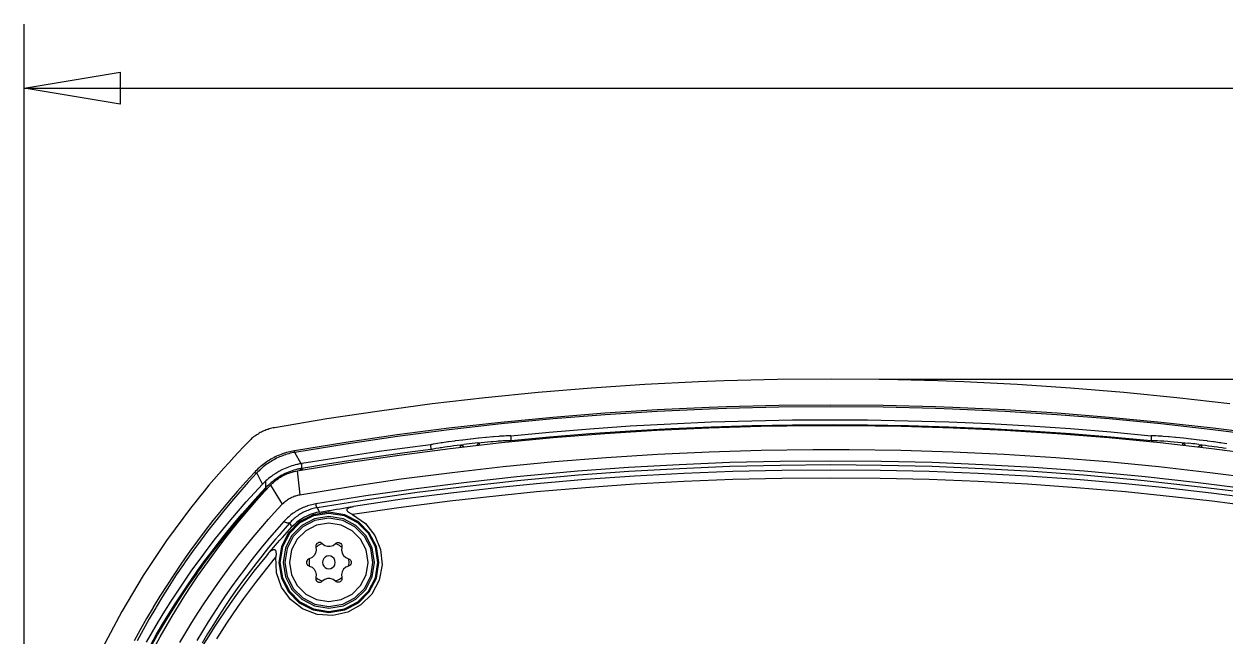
# Model space of a CAD drawing. Header units: millimetres. Extents: x -495897 to 1376592, y -28539 to 470976.
# Drawn here: x 212734 to 217608, y 212071 to 214557 of the extents above; entities that cross this region are included whole.
import ezdxf

# ---------------------------------------------------------------- set-up
doc = ezdxf.new("R2010")
doc.units = ezdxf.units.MM

msp = doc.modelspace()

# ---------------------------------------------------------------- linework, layer by layer
at = {"color": 0}
for p, q in [((212733.708, 210941.253), (212733.708, 214556.683)), ((212733.708, 214296.553), (213123.708, 214361.553)), ((212733.708, 214296.553), (213123.708, 214361.553)), ((213123.708, 214361.553), (213123.708, 214231.683)), ((213123.708, 214361.553), (213123.708, 214231.683)), ((213123.708, 214231.683), (212733.708, 214296.553)), ((212733.708, 214296.553), (219278.688, 214296.553)), ((215251.678, 213094.963), (215035.228, 213080.663)), ((215468.258, 213105.753), (215251.678, 213094.963)), ((215572.518, 213109.653), (215468.258, 213105.753)), ((215789.228, 213114.983), (215572.518, 213109.653)), ((216006.198, 213116.803), (215789.228, 213114.983)), ((216222.908, 213114.983), (216006.198, 213116.803)), ((216201.198, 213116.803), (220929.688, 213116.803)), ((216439.878, 213109.653), (216222.908, 213114.983)), ((216544.138, 213105.753), (216439.878, 213109.653)), ((216760.718, 213094.963), (216544.138, 213105.753)), ((216977.168, 213080.663), (216760.718, 213094.963)), ((214603.888, 213041.273), (214388.998, 213015.923)), ((214819.168, 213062.723), (214603.888, 213041.273)), ((215035.228, 213080.663), (214819.168, 213062.723)), ((217192.968, 213062.723), (216977.168, 213080.663)), ((217408.508, 213041.273), (217192.968, 213062.723)), ((217623.268, 213015.923), (217408.508, 213041.273)), ((214388.998, 213015.923), (214174.758, 212987.323)), ((215300.688, 212991.743), (215088.918, 212978.353)), ((215512.588, 213001.493), (215300.688, 212991.743)), ((215513.108, 212994.863), (215301.468, 212984.983)), ((215581.748, 213003.963), (215512.588, 213001.493)), ((215582.138, 212997.333), (215513.108, 212994.863)), ((215793.908, 213009.163), (215581.748, 213003.963)), ((215794.038, 213002.533), (215582.138, 212997.333)), ((216005.938, 213010.983), (215793.908, 213009.163)), ((216005.938, 213004.353), (215794.038, 213002.533)), ((216218.098, 213009.163), (216005.938, 213010.983)), ((216217.968, 213002.533), (216005.938, 213004.353)), ((216429.868, 212997.333), (216217.968, 213002.533)), ((216430.388, 213003.963), (216218.098, 213009.163)), ((216499.158, 212994.863), (216429.868, 212997.333)), ((216499.548, 213001.493), (216430.388, 213003.963)), ((216710.928, 212984.983), (216499.158, 212994.863)), ((216711.708, 212991.743), (216499.548, 213001.493)), ((216923.218, 212978.353), (216711.708, 212991.743)), ((213961.558, 212955.213), (213749.138, 212919.463)), ((214174.758, 212987.323), (213961.558, 212955.213)), ((214666.938, 212941.303), (214456.598, 212917.643)), ((214877.798, 212961.583), (214666.938, 212941.303)), ((214878.838, 212954.953), (214668.108, 212934.673)), ((215088.918, 212978.353), (214877.798, 212961.583)), ((215089.828, 212971.723), (214878.838, 212954.953)), ((215301.468, 212984.983), (215089.828, 212971.723)), ((215356.198, 212935.713), (215520.648, 212942.863)), ((215520.648, 212942.863), (215685.488, 212947.933)), ((215685.488, 212947.933), (215850.328, 212950.923)), ((215850.328, 212950.923), (216015.168, 212951.833)), ((216015.168, 212951.833), (216153.748, 212950.923)), ((216153.748, 212950.923), (216318.588, 212948.063)), ((216318.588, 212948.063), (216483.428, 212943.253)), ((216483.428, 212943.253), (216648.268, 212936.103)), ((216922.308, 212971.723), (216710.928, 212984.983)), ((217133.558, 212954.953), (216922.308, 212971.723)), ((217134.598, 212961.583), (216923.218, 212978.353)), ((217344.158, 212934.673), (217133.558, 212954.953)), ((217345.458, 212941.303), (217134.598, 212961.583)), ((217555.798, 212917.643), (217345.458, 212941.303)), ((213682.448, 212894.113), (213678.028, 212891.253)), ((213687.128, 212896.973), (213682.448, 212894.113)), ((213691.808, 212899.573), (213687.128, 212896.973)), ((213696.618, 212902.043), (213691.808, 212899.573)), ((213701.298, 212904.383), (213696.618, 212902.043)), ((213706.368, 212906.463), (213701.298, 212904.383)), ((213711.178, 212908.673), (213706.368, 212906.463)), ((213716.118, 212910.623), (213711.178, 212908.673)), ((213721.318, 212912.443), (213716.118, 212910.623)), ((213723.138, 212912.963), (213721.318, 212912.443)), ((213728.338, 212914.523), (213723.138, 212912.963)), ((213733.538, 212915.953), (213728.338, 212914.523)), ((213738.738, 212917.253), (213733.538, 212915.953)), ((213743.938, 212918.553), (213738.738, 212917.253)), ((213749.138, 212919.463), (213743.938, 212918.553)), ((214456.598, 212917.643), (214247.038, 212890.603)), ((214458.028, 212911.143), (214248.728, 212883.973)), ((214668.108, 212934.673), (214458.028, 212911.143)), ((214707.888, 212887.093), (214863.758, 212901.913)), ((214863.758, 212901.913), (215027.688, 212915.303)), ((214863.888, 212882.283), (215027.688, 212895.803)), ((214879.488, 212879.423), (215089.308, 212896.193)), ((215027.688, 212915.303), (215192.008, 212926.613)), ((215027.688, 212895.803), (215191.748, 212906.853)), ((215089.308, 212896.193), (215299.648, 212909.453)), ((215191.748, 212906.853), (215356.068, 212916.213)), ((215192.008, 212926.613), (215356.198, 212935.713)), ((215299.648, 212909.453), (215510.118, 212919.203)), ((215356.068, 212916.213), (215520.518, 212923.363)), ((215510.118, 212919.203), (215721.108, 212925.703)), ((215520.518, 212923.363), (215684.968, 212928.433)), ((215684.968, 212928.433), (215849.808, 212931.423)), ((215721.108, 212925.703), (215932.228, 212928.563)), ((215849.808, 212931.423), (216014.648, 212932.333)), ((215932.228, 212928.563), (216005.808, 212928.693)), ((216005.808, 212928.693), (216079.648, 212928.563)), ((216014.648, 212932.333), (216154.658, 212931.423)), ((216079.648, 212928.563), (216290.638, 212925.703)), ((216154.658, 212931.423), (216319.628, 212928.563)), ((216290.638, 212925.703), (216501.758, 212919.203)), ((216319.628, 212928.563), (216484.338, 212923.493)), ((216484.338, 212923.493), (216648.918, 212916.603)), ((216501.758, 212919.203), (216712.228, 212909.453)), ((216648.268, 212936.103), (216812.718, 212927.003)), ((216648.918, 212916.603), (216813.368, 212907.373)), ((216712.228, 212909.453), (216922.568, 212896.193)), ((216812.718, 212927.003), (216976.908, 212915.823)), ((216813.368, 212907.373), (216977.558, 212896.193)), ((216922.568, 212896.193), (217132.258, 212879.423)), ((216976.908, 212915.823), (217140.838, 212902.563)), ((216977.558, 212896.193), (217141.228, 212882.933)), ((217140.838, 212902.563), (217304.248, 212887.093)), ((217554.108, 212911.143), (217344.158, 212934.673)), ((217763.538, 212883.973), (217554.108, 212911.143)), ((217765.358, 212890.603), (217555.798, 212917.643)), ((213645.008, 212864.213), (213623.948, 212842.633)), ((213648.778, 212867.983), (213645.008, 212864.213)), ((213652.808, 212871.753), (213648.778, 212867.983)), ((213656.708, 212875.393), (213652.808, 212871.753)), ((213660.608, 212878.513), (213656.708, 212875.393)), ((213664.768, 212882.023), (213660.608, 212878.513)), ((213669.058, 212885.143), (213664.768, 212882.023)), ((213673.478, 212888.393), (213669.058, 212885.143)), ((213678.028, 212891.253), (213673.478, 212888.393)), ((214038.128, 212860.183), (213830.128, 212826.123)), ((214040.078, 212853.553), (213832.208, 212819.623)), ((214247.038, 212890.603), (214038.128, 212860.183)), ((214248.728, 212883.973), (214040.078, 212853.553)), ((214382.238, 212850.693), (214382.368, 212850.823)), ((214382.238, 212850.693), (214382.628, 212830.933)), ((214382.368, 212850.823), (214382.758, 212850.953)), ((214382.758, 212850.953), (214383.148, 212851.213)), ((214383.148, 212851.213), (214385.488, 212851.863)), ((214385.488, 212851.863), (214387.958, 212852.643)), ((214387.958, 212852.643), (214389.388, 212852.903)), ((214389.388, 212852.903), (214394.718, 212854.073)), ((214394.718, 212854.073), (214401.738, 212855.243)), ((214401.738, 212855.243), (214409.798, 212856.673)), ((214409.798, 212856.673), (214425.398, 212859.273)), ((214425.398, 212859.273), (214430.208, 212859.923)), ((214430.208, 212859.923), (214451.918, 212863.173)), ((214440.478, 212841.853), (214449.968, 212843.153)), ((214449.968, 212843.153), (214463.488, 212845.103)), ((214451.918, 212863.173), (214454.778, 212863.563)), ((214454.778, 212863.563), (214480.518, 212867.073)), ((214461.928, 212835.613), (214670.318, 212859.273)), ((214463.488, 212845.103), (214475.968, 212846.923)), ((214475.968, 212846.923), (214489.488, 212848.483)), ((214480.518, 212867.073), (214482.728, 212867.333)), ((214482.728, 212867.333), (214512.108, 212871.103)), ((214489.488, 212848.483), (214490.138, 212848.613)), ((214490.138, 212848.613), (214503.528, 212850.303)), ((214503.138, 212848.613), (214504.438, 212848.613)), ((214503.138, 212841.463), (214503.138, 212847.703)), ((214503.528, 212850.303), (214517.048, 212851.863)), ((214504.438, 212848.613), (214505.608, 212848.613)), ((214505.608, 212848.613), (214507.168, 212848.483)), ((214507.168, 212848.483), (214508.468, 212848.093)), ((214508.468, 212848.093), (214508.468, 212847.963)), ((214508.468, 212847.963), (214509.768, 212847.443)), ((214509.768, 212847.443), (214511.068, 212846.923)), ((214511.068, 212846.923), (214512.238, 212846.013)), ((214512.108, 212871.103), (214513.148, 212871.103)), ((214512.238, 212846.013), (214513.148, 212845.103)), ((214513.148, 212871.103), (214543.958, 212874.873)), ((214513.148, 212845.103), (214514.318, 212844.193)), ((214514.318, 212844.193), (214514.968, 212842.893)), ((214543.958, 212874.873), (214544.738, 212874.873)), ((214544.738, 212874.873), (214545.388, 212875.003)), ((214545.388, 212875.003), (214576.458, 212878.253)), ((214570.348, 212848.093), (214570.868, 212849.523)), ((214570.348, 212848.093), (214570.348, 212848.093)), ((214570.868, 212849.523), (214571.648, 212850.823)), ((214571.648, 212850.823), (214572.298, 212852.123)), ((214572.298, 212852.123), (214573.208, 212853.163)), ((214573.208, 212853.163), (214574.118, 212854.073)), ((214573.728, 212858.363), (214574.378, 212858.493)), ((214574.118, 212854.073), (214575.158, 212854.853)), ((214574.378, 212858.493), (214587.898, 212859.793)), ((214575.158, 212854.853), (214576.198, 212855.633)), ((214576.198, 212855.633), (214577.498, 212856.413)), ((214576.458, 212878.253), (214577.498, 212878.383)), ((214577.498, 212878.383), (214606.878, 212881.243)), ((214577.498, 212856.413), (214578.798, 212856.933)), ((214578.798, 212856.933), (214579.968, 212857.193)), ((214579.968, 212857.193), (214581.268, 212857.453)), ((214581.268, 212850.433), (214581.268, 212857.453)), ((214587.898, 212859.793), (214601.288, 212861.223)), ((214601.288, 212861.223), (214613.638, 212862.263)), ((214606.878, 212881.243), (214609.218, 212881.373)), ((214609.218, 212881.373), (214635.218, 212883.973)), ((214613.638, 212862.263), (214627.158, 212863.563)), ((214627.158, 212863.563), (214636.648, 212864.343)), ((214635.218, 212883.973), (214638.078, 212884.103)), ((214636.648, 212864.343), (214650.038, 212865.513)), ((214638.078, 212884.103), (214659.918, 212885.923)), ((214650.038, 212865.513), (214656.278, 212866.033)), ((214656.278, 212866.033), (214669.668, 212866.943)), ((214659.918, 212885.923), (214664.728, 212886.313)), ((214664.728, 212886.313), (214680.328, 212887.093)), ((214669.668, 212866.943), (214675.648, 212867.333)), ((214670.318, 212859.273), (214879.488, 212879.423)), ((214675.648, 212867.333), (214686.048, 212867.853)), ((214680.328, 212887.093), (214688.518, 212887.743)), ((214686.048, 212867.853), (214691.768, 212868.113)), ((214688.518, 212887.743), (214695.408, 212887.873)), ((214691.768, 212868.113), (214697.878, 212868.373)), ((214695.408, 212887.873), (214700.738, 212887.873)), ((214697.878, 212868.373), (214698.398, 212868.373)), ((214698.398, 212868.373), (214702.168, 212868.373)), ((214700.738, 212887.873), (214702.038, 212887.873)), ((214702.038, 212887.873), (214704.638, 212887.873)), ((214702.168, 212868.373), (214702.948, 212868.373)), ((214702.948, 212868.373), (214705.288, 212868.113)), ((214704.638, 212887.873), (214707.238, 212887.743)), ((214705.288, 212868.113), (214705.548, 212868.113)), ((214705.548, 212868.113), (214706.978, 212867.983)), ((214706.978, 212867.983), (214707.368, 212867.853)), ((214707.238, 212887.743), (214707.498, 212887.743)), ((214707.368, 212867.853), (214707.498, 212867.853)), ((214707.498, 212887.743), (214707.888, 212887.483)), ((214707.888, 212887.093), (214707.498, 212867.723)), ((214707.498, 212867.723), (214863.888, 212882.283)), ((214707.498, 212867.853), (214707.498, 212867.723)), ((214707.888, 212887.483), (214707.888, 212887.093)), ((217132.258, 212879.423), (217341.298, 212859.273)), ((217141.228, 212882.933), (217304.638, 212867.723)), ((217304.508, 212887.483), (217304.768, 212887.743)), ((217304.508, 212887.093), (217304.508, 212887.483)), ((217304.508, 212887.093), (217304.638, 212867.723)), ((217304.638, 212867.723), (217304.768, 212867.853)), ((217304.768, 212887.743), (217305.158, 212887.743)), ((217304.768, 212867.853), (217304.898, 212867.853)), ((217304.898, 212867.853), (217305.288, 212867.983)), ((217305.158, 212887.743), (217307.628, 212887.873)), ((217305.288, 212867.983), (217306.588, 212868.113)), ((217305.288, 212867.983), (217305.288, 212867.983)), ((217306.588, 212868.113), (217307.498, 212868.113)), ((217307.498, 212868.113), (217307.628, 212868.113)), ((217307.628, 212887.873), (217310.358, 212887.873)), ((217307.628, 212868.113), (217309.838, 212868.373)), ((217309.838, 212868.373), (217311.008, 212868.373)), ((217310.358, 212887.873), (217311.658, 212887.873)), ((217311.008, 212868.373), (217315.688, 212868.373)), ((217311.658, 212887.873), (217316.988, 212887.873)), ((217315.688, 212868.373), (217316.078, 212868.113)), ((217316.078, 212868.113), (217322.708, 212867.983)), ((217316.988, 212887.873), (217323.748, 212887.743)), ((217322.708, 212867.983), (217329.988, 212867.723)), ((217323.748, 212887.743), (217332.068, 212887.093)), ((217329.988, 212867.723), (217341.688, 212866.943)), ((217332.068, 212887.093), (217347.538, 212886.313)), ((217341.298, 212859.273), (217549.818, 212835.613)), ((217341.688, 212866.943), (217348.838, 212866.423)), ((217347.538, 212886.313), (217352.478, 212885.923)), ((217348.838, 212866.423), (217356.248, 212865.903)), ((217352.478, 212885.923), (217374.318, 212884.103)), ((217356.248, 212865.903), (217371.588, 212864.733)), ((217371.588, 212864.733), (217382.768, 212863.693)), ((217374.318, 212884.103), (217377.178, 212883.973)), ((217377.178, 212883.973), (217402.918, 212881.373)), ((217382.768, 212863.693), (217397.978, 212862.393)), ((217397.978, 212862.393), (217411.888, 212860.963)), ((217402.918, 212881.373), (217405.518, 212881.243)), ((217405.518, 212881.243), (217434.768, 212878.383)), ((217411.888, 212860.963), (217427.098, 212859.533)), ((217427.098, 212859.533), (217442.178, 212857.973)), ((217431.128, 212857.453), (217431.128, 212850.433)), ((217431.128, 212857.453), (217432.298, 212857.193)), ((217432.298, 212857.193), (217433.598, 212856.933)), ((217433.598, 212856.933), (217434.768, 212856.413)), ((217434.768, 212878.383), (217435.938, 212878.253)), ((217434.768, 212856.413), (217436.068, 212855.633)), ((217435.938, 212878.253), (217466.748, 212875.003)), ((217436.068, 212855.633), (217437.108, 212854.853)), ((217437.108, 212854.853), (217438.278, 212854.073)), ((217438.278, 212854.073), (217439.188, 212853.163)), ((217439.188, 212853.163), (217440.098, 212852.123)), ((217440.098, 212852.123), (217440.748, 212850.823)), ((217440.748, 212850.823), (217441.528, 212849.523)), ((217441.528, 212849.523), (217442.048, 212848.093)), ((217442.048, 212848.093), (217442.048, 212847.963)), ((217442.178, 212857.973), (217457.388, 212856.413)), ((217466.748, 212875.003), (217467.398, 212874.873)), ((217467.398, 212874.873), (217468.178, 212874.873)), ((217468.178, 212874.873), (217499.118, 212871.103)), ((217497.168, 212842.893), (217498.078, 212844.193)), ((217497.558, 212851.733), (217498.208, 212851.473)), ((217498.078, 212844.193), (217498.988, 212845.103)), ((217498.208, 212851.473), (217511.468, 212849.913)), ((217498.988, 212845.103), (217500.028, 212846.013)), ((217499.118, 212871.103), (217500.028, 212871.103)), ((217500.028, 212871.103), (217529.668, 212867.333)), ((217500.028, 212846.013), (217501.198, 212846.923)), ((217501.198, 212846.923), (217502.368, 212847.443)), ((217502.368, 212847.443), (217503.668, 212847.963)), ((217503.668, 212847.963), (217503.798, 212848.093)), ((217503.798, 212848.093), (217505.228, 212848.353)), ((217505.228, 212848.353), (217506.658, 212848.613)), ((217506.658, 212848.613), (217507.698, 212848.613)), ((217507.698, 212848.613), (217509.258, 212848.613)), ((217509.258, 212841.463), (217509.258, 212847.703)), ((217511.468, 212849.913), (217524.728, 212848.353)), ((217524.728, 212848.353), (217537.208, 212846.663)), ((217529.668, 212867.333), (217531.748, 212867.073)), ((217531.748, 212867.073), (217557.618, 212863.563)), ((217537.208, 212846.663), (217550.338, 212844.973)), ((217550.338, 212844.973), (217559.698, 212843.673)), ((217557.618, 212863.563), (217560.218, 212863.173)), ((217559.698, 212843.673), (217572.958, 212841.723)), ((217560.218, 212863.173), (217582.058, 212859.923)), ((217582.058, 212859.923), (217586.998, 212859.273)), ((217586.998, 212859.273), (217602.338, 212856.673)), ((217602.338, 212856.673), (217610.528, 212855.243)), ((213584.168, 212800.123), (213563.498, 212777.763)), ((213603.148, 212820.533), (213584.168, 212800.123)), ((213623.948, 212842.633), (213603.148, 212820.533)), ((213740.298, 212794.793), (213734.578, 212791.543)), ((213746.148, 212797.783), (213740.298, 212794.793)), ((213751.998, 212800.903), (213746.148, 212797.783)), ((213757.978, 212803.633), (213751.998, 212800.903)), ((213757.718, 212795.443), (213751.998, 212792.583)), ((213763.698, 212798.303), (213757.718, 212795.443)), ((213763.958, 212806.363), (213757.978, 212803.633)), ((213769.418, 212800.903), (213763.698, 212798.303)), ((213769.938, 212808.833), (213763.958, 212806.363)), ((213775.268, 212803.373), (213769.418, 212800.903)), ((213776.178, 212811.433), (213769.938, 212808.833)), ((213781.378, 212805.713), (213775.268, 212803.373)), ((213782.288, 212813.773), (213776.178, 212811.433)), ((213787.488, 212808.053), (213781.378, 212805.713)), ((213788.528, 212815.853), (213782.288, 212813.773)), ((213793.598, 212810.003), (213787.488, 212808.053)), ((213791.908, 212816.763), (213788.528, 212815.853)), ((213798.278, 212818.713), (213791.908, 212816.763)), ((213794.768, 212810.523), (213793.598, 212810.003)), ((213801.008, 212812.473), (213794.768, 212810.523)), ((213804.518, 212820.533), (213798.278, 212818.713)), ((213807.378, 212814.033), (213801.008, 212812.473)), ((213810.888, 212822.093), (213804.518, 212820.533)), ((213813.488, 212815.723), (213807.378, 212814.033)), ((213817.258, 212823.653), (213810.888, 212822.093)), ((213819.728, 212817.153), (213813.488, 212815.723)), ((213823.628, 212824.953), (213817.258, 212823.653)), ((213825.968, 212818.583), (213819.728, 212817.153)), ((213830.128, 212826.123), (213823.628, 212824.953)), ((213832.208, 212819.623), (213825.968, 212818.583)), ((213830.258, 212825.603), (213830.128, 212826.123)), ((213830.518, 212824.823), (213830.258, 212825.603)), ((213830.648, 212824.043), (213830.518, 212824.823)), ((213830.778, 212823.393), (213830.648, 212824.043)), ((213830.908, 212822.613), (213830.778, 212823.393)), ((213831.168, 212822.093), (213830.908, 212822.613)), ((213831.298, 212821.443), (213831.168, 212822.093)), ((213831.558, 212820.923), (213831.298, 212821.443)), ((213831.298, 212821.443), (213831.298, 212821.443)), ((213831.948, 212820.143), (213831.558, 212820.923)), ((213831.948, 212820.013), (213831.948, 212820.143)), ((213831.948, 212820.143), (213831.948, 212820.143)), ((213832.078, 212819.883), (213831.948, 212820.013)), ((213832.208, 212819.623), (213832.078, 212819.883)), ((213857.298, 212773.733), (213832.208, 212819.623)), ((214047.358, 212778.283), (214254.318, 212808.703)), ((214254.318, 212808.703), (214461.928, 212835.613)), ((214382.628, 212831.063), (214383.018, 212831.323)), ((214382.628, 212830.933), (214382.628, 212831.063)), ((214383.018, 212831.323), (214383.148, 212831.453)), ((214383.148, 212831.453), (214383.278, 212831.453)), ((214383.278, 212831.453), (214385.098, 212832.103)), ((214385.098, 212832.103), (214386.918, 212832.753)), ((214386.918, 212832.753), (214388.088, 212832.883)), ((214388.088, 212832.883), (214392.248, 212833.793)), ((214392.248, 212833.793), (214398.228, 212835.093)), ((214398.228, 212835.093), (214404.208, 212836.133)), ((214404.208, 212836.133), (214415.258, 212837.953)), ((214415.258, 212837.953), (214420.588, 212838.863)), ((214420.588, 212838.863), (214427.088, 212839.903)), ((214427.088, 212839.903), (214440.478, 212841.853)), ((214514.968, 212842.893), (214515.878, 212841.723)), ((214515.878, 212841.723), (214516.008, 212841.463)), ((214885.078, 212782.183), (215093.858, 212798.823)), ((215093.858, 212798.823), (215303.028, 212812.083)), ((215303.028, 212812.083), (215512.588, 212821.833)), ((215512.588, 212821.833), (215722.408, 212828.203)), ((215722.408, 212828.203), (215932.618, 212831.063)), ((215932.618, 212831.063), (216005.808, 212831.323)), ((216005.808, 212831.323), (216079.388, 212831.063)), ((216079.388, 212831.063), (216289.338, 212828.203)), ((216289.338, 212828.203), (216499.418, 212821.833)), ((216499.418, 212821.833), (216708.718, 212812.083)), ((216708.718, 212812.083), (216918.018, 212798.823)), ((216918.018, 212798.823), (217126.798, 212782.183)), ((217496.258, 212841.333), (217496.518, 212841.723)), ((217496.518, 212841.723), (217497.168, 212842.893)), ((217549.818, 212835.613), (217757.558, 212808.703)), ((217572.958, 212841.723), (217579.198, 212840.813)), ((217579.198, 212840.813), (217592.458, 212838.863)), ((217592.458, 212838.863), (217597.658, 212837.953)), ((217597.658, 212837.953), (217608.448, 212836.133)), ((213543.348, 212755.013), (213523.198, 212732.263)), ((213563.498, 212777.763), (213543.348, 212755.013)), ((213677.248, 212747.993), (213672.568, 212743.313)), ((213682.058, 212752.673), (213677.248, 212747.993)), ((213686.738, 212756.833), (213682.058, 212752.673)), ((213691.288, 212749.553), (213686.608, 212745.133)), ((213691.548, 212760.993), (213686.738, 212756.833)), ((213693.888, 212752.153), (213691.288, 212749.553)), ((213696.878, 212765.283), (213691.548, 212760.993)), ((213698.958, 212756.573), (213693.888, 212752.153)), ((213701.948, 212769.443), (213696.878, 212765.283)), ((213703.768, 212760.733), (213698.958, 212756.573)), ((213707.148, 212773.473), (213701.948, 212769.443)), ((213708.838, 212764.763), (213703.768, 212760.733)), ((213712.608, 212777.373), (213707.148, 212773.473)), ((213714.038, 212768.663), (213708.838, 212764.763)), ((213717.938, 212781.143), (213712.608, 212777.373)), ((213719.238, 212772.563), (213714.038, 212768.663)), ((213723.528, 212784.653), (213717.938, 212781.143)), ((213724.568, 212776.073), (213719.238, 212772.563)), ((213729.118, 212788.293), (213723.528, 212784.653)), ((213729.898, 212779.713), (213724.568, 212776.073)), ((213734.578, 212791.543), (213729.118, 212788.293)), ((213735.358, 212783.093), (213729.898, 212779.713)), ((213740.948, 212786.473), (213735.358, 212783.093)), ((213746.408, 212789.593), (213740.948, 212786.473)), ((213751.998, 212792.583), (213746.408, 212789.593)), ((213841.568, 212744.613), (214047.358, 212778.283)), ((213857.298, 212773.733), (213860.548, 212774.383)), ((213860.548, 212754.623), (213860.548, 212774.383)), ((213861.068, 212753.453), (213860.548, 212754.623)), ((213862.758, 212750.333), (213860.548, 212754.623)), ((213861.458, 212752.673), (213861.068, 212753.453)), ((213862.758, 212750.333), (213861.458, 212752.673)), ((214469.598, 212738.633), (214677.078, 212762.163)), ((214677.078, 212762.163), (214885.078, 212782.183)), ((215184.208, 212757.873), (214978.938, 212742.793)), ((215389.738, 212769.443), (215184.208, 212757.873)), ((215391.298, 212753.323), (215186.418, 212741.753)), ((215595.138, 212777.893), (215389.738, 212769.443)), ((215596.308, 212761.643), (215391.298, 212753.323)), ((215800.538, 212782.963), (215595.138, 212777.893)), ((215801.058, 212766.583), (215596.308, 212761.643)), ((215806.908, 212746.173), (215608.008, 212741.493)), ((216005.808, 212784.523), (215800.538, 212782.963)), ((216005.808, 212768.403), (215801.058, 212766.583)), ((216005.808, 212747.603), (215806.908, 212746.173)), ((216211.078, 212782.963), (216005.808, 212784.523)), ((216210.558, 212766.583), (216005.808, 212768.403)), ((216204.838, 212746.173), (216005.808, 212747.603)), ((216403.998, 212741.493), (216204.838, 212746.173)), ((216415.568, 212761.643), (216210.558, 212766.583)), ((216416.608, 212777.893), (216211.078, 212782.963)), ((216620.448, 212753.323), (216415.568, 212761.643)), ((216622.138, 212769.443), (216416.608, 212777.893)), ((216825.328, 212741.753), (216620.448, 212753.323)), ((216827.538, 212757.873), (216622.138, 212769.443)), ((217032.808, 212742.793), (216827.538, 212757.873)), ((217126.798, 212782.183), (217334.928, 212762.163)), ((217334.928, 212762.163), (217542.148, 212738.633)), ((213503.308, 212709.123), (213483.678, 212685.983)), ((213523.198, 212732.263), (213503.308, 212709.123)), ((213633.438, 212700.673), (213599.248, 212662.193)), ((213642.928, 212698.203), (213608.868, 212659.853)), ((213668.148, 212738.633), (213633.438, 212700.673)), ((213677.508, 212736.033), (213642.928, 212698.203)), ((213672.568, 212743.313), (213668.148, 212738.503)), ((213668.798, 212737.983), (213668.148, 212738.633)), ((213669.708, 212737.463), (213668.798, 212737.983)), ((213670.618, 212736.813), (213669.708, 212737.463)), ((213671.528, 212736.553), (213670.618, 212736.813)), ((213672.438, 212736.163), (213671.528, 212736.553)), ((213673.478, 212735.773), (213672.438, 212736.163)), ((213673.868, 212735.643), (213673.478, 212735.773)), ((213674.128, 212735.643), (213673.868, 212735.643)), ((213675.168, 212735.383), (213674.128, 212735.643)), ((213675.818, 212735.253), (213675.168, 212735.383)), ((213676.598, 212735.383), (213675.818, 212735.253)), ((213677.118, 212735.643), (213676.598, 212735.383)), ((213677.508, 212736.033), (213677.118, 212735.643)), ((213681.928, 212740.453), (213677.508, 212736.033)), ((213700.388, 212690.273), (213677.508, 212736.033)), ((213686.608, 212745.133), (213681.928, 212740.453)), ((213714.558, 212676.883), (213714.558, 212704.313)), ((213741.208, 212694.173), (213745.108, 212697.943)), ((213745.108, 212697.943), (213746.928, 212699.633)), ((213746.928, 212699.633), (213751.088, 212703.143)), ((213751.088, 212703.143), (213755.378, 212706.653)), ((213755.378, 212706.653), (213759.668, 212709.773)), ((213759.668, 212709.773), (213763.958, 212712.893)), ((213763.958, 212712.893), (213768.508, 212715.883)), ((213768.508, 212715.883), (213773.188, 212718.743)), ((213773.188, 212718.743), (213777.608, 212721.603)), ((213777.608, 212721.603), (213782.418, 212724.203)), ((213782.418, 212724.203), (213787.098, 212726.673)), ((213787.098, 212726.673), (213791.908, 212729.013)), ((213791.908, 212729.013), (213796.718, 212731.093)), ((213796.718, 212731.093), (213801.788, 212733.303)), ((213801.788, 212733.303), (213806.858, 212735.253)), ((213806.858, 212735.253), (213811.798, 212737.073)), ((213811.798, 212737.073), (213815.438, 212738.243)), ((213815.438, 212738.243), (213820.638, 212739.933)), ((213820.638, 212739.933), (213825.838, 212741.363)), ((213825.838, 212741.363), (213830.908, 212742.663)), ((213830.908, 212742.663), (213836.368, 212743.703)), ((213836.368, 212743.703), (213841.568, 212744.613)), ((213841.568, 212744.613), (213852.358, 212648.023)), ((214057.238, 212681.563), (214262.898, 212711.723)), ((214262.898, 212711.723), (214469.598, 212738.633)), ((214527.448, 212697.813), (214323.478, 212672.203)), ((214732.328, 212720.173), (214527.448, 212697.813)), ((214735.318, 212704.053), (214531.218, 212681.823)), ((214774.058, 212724.333), (214732.328, 212720.173)), ((214777.048, 212708.213), (214735.318, 212704.053)), ((214978.938, 212742.793), (214774.058, 212724.333)), ((214981.668, 212726.673), (214777.048, 212708.213)), ((215010.658, 212708.993), (214812.018, 212691.963)), ((215186.418, 212741.753), (214981.668, 212726.673)), ((215209.688, 212722.903), (215010.658, 212708.993)), ((215408.718, 212733.823), (215209.688, 212722.903)), ((215408.978, 212701.193), (215209.818, 212690.273)), ((215608.008, 212741.493), (215408.718, 212733.823)), ((215608.008, 212708.993), (215408.978, 212701.193)), ((215806.908, 212713.543), (215608.008, 212708.993)), ((216005.938, 212715.233), (215806.908, 212713.543)), ((216204.838, 212713.543), (216005.938, 212715.233)), ((216403.998, 212708.993), (216204.838, 212713.543)), ((216603.158, 212733.823), (216403.998, 212741.493)), ((216603.158, 212701.193), (216403.998, 212708.993)), ((216802.188, 212722.903), (216603.158, 212733.823)), ((216802.188, 212690.273), (216603.158, 212701.193)), ((217001.088, 212708.993), (216802.188, 212722.903)), ((217030.208, 212726.673), (216825.328, 212741.753)), ((217199.728, 212691.963), (217001.088, 212708.993)), ((217234.698, 212708.213), (217030.208, 212726.673)), ((217237.818, 212724.333), (217032.808, 212742.793)), ((217276.428, 212704.053), (217234.698, 212708.213)), ((217279.548, 212720.173), (217237.818, 212724.333)), ((217480.528, 212681.823), (217276.428, 212704.053)), ((217484.298, 212697.813), (217279.548, 212720.173)), ((217688.398, 212672.203), (217484.298, 212697.813)), ((217542.148, 212738.633), (217748.848, 212711.723)), ((213464.048, 212662.583), (213444.808, 212638.923)), ((213483.678, 212685.983), (213464.048, 212662.583)), ((213599.248, 212662.193), (213565.448, 212622.933)), ((213608.868, 212659.853), (213575.198, 212620.853)), ((213635.128, 212619.163), (213667.628, 212655.043)), ((213667.628, 212655.043), (213700.388, 212690.273)), ((213676.988, 212624.363), (213709.358, 212660.373)), ((213681.928, 212641.783), (213714.558, 212676.883)), ((213684.138, 212637.493), (213716.638, 212672.593)), ((213709.358, 212660.373), (213733.538, 212686.633)), ((213716.898, 212672.593), (213714.558, 212676.883)), ((213714.948, 212676.363), (213714.558, 212676.883)), ((213715.078, 212675.973), (213714.948, 212676.363)), ((213715.468, 212675.453), (213715.078, 212675.973)), ((213715.598, 212674.933), (213715.468, 212675.453)), ((213716.638, 212672.593), (213715.598, 212674.933)), ((213717.418, 212671.813), (213716.638, 212672.593)), ((213733.538, 212686.633), (213737.308, 212690.403)), ((213733.538, 212686.633), (213780.468, 212609.283)), ((213737.308, 212690.403), (213741.208, 212694.173)), ((213852.358, 212648.023), (214057.238, 212681.563)), ((214323.478, 212672.203), (214119.898, 212643.213)), ((214327.768, 212656.213), (214124.578, 212627.223)), ((214464.658, 212654.653), (214267.058, 212629.173)), ((214531.218, 212681.823), (214327.768, 212656.213)), ((214662.778, 212677.013), (214464.658, 212654.653)), ((214812.148, 212659.333), (214658.488, 212643.863)), ((214812.018, 212691.963), (214662.778, 212677.013)), ((215010.788, 212676.363), (214812.148, 212659.333)), ((215209.818, 212690.273), (215010.788, 212676.363)), ((217001.088, 212676.363), (216802.188, 212690.273)), ((217199.728, 212659.333), (217001.088, 212676.363)), ((217348.968, 212677.013), (217199.728, 212691.963)), ((217353.388, 212643.863), (217199.728, 212659.333)), ((217547.218, 212654.653), (217348.968, 212677.013)), ((217684.238, 212656.213), (217480.528, 212681.823)), ((217744.818, 212629.173), (217547.218, 212654.653)), ((213425.698, 212615.003), (213413.218, 212599.273)), ((213444.808, 212638.923), (213425.698, 212615.003)), ((213565.448, 212622.933), (213532.428, 212583.283)), ((213575.198, 212620.853), (213542.308, 212581.203)), ((213603.278, 212582.633), (213635.128, 212619.163)), ((213617.968, 212569.893), (213649.688, 212606.163)), ((213620.568, 212565.863), (213652.028, 212602.003)), ((213645.008, 212587.573), (213676.988, 212624.363)), ((213649.688, 212606.163), (213681.928, 212641.783)), ((213652.028, 212602.003), (213684.138, 212637.493)), ((213748.358, 212574.183), (213780.468, 212609.283)), ((213780.468, 212609.283), (213783.458, 212612.403)), ((213783.458, 212612.403), (213786.708, 212615.393)), ((213786.708, 212615.393), (213787.618, 212616.303)), ((213787.618, 212616.303), (213790.868, 212619.163)), ((213790.868, 212619.163), (213794.248, 212622.023)), ((213794.248, 212622.023), (213797.628, 212624.753)), ((213797.628, 212624.753), (213801.398, 212627.223)), ((213801.398, 212627.223), (213805.038, 212629.693)), ((213805.038, 212629.693), (213808.548, 212632.033)), ((213808.548, 212632.033), (213812.578, 212634.243)), ((213812.578, 212634.243), (213816.478, 212636.193)), ((213816.478, 212636.193), (213820.248, 212638.143)), ((213820.248, 212638.143), (213824.408, 212639.963)), ((213824.408, 212639.963), (213828.438, 212641.393)), ((213828.438, 212641.393), (213832.598, 212642.953)), ((213832.598, 212642.953), (213835.328, 212643.863)), ((213835.328, 212643.863), (213839.618, 212645.163)), ((213839.618, 212645.163), (213843.908, 212646.203)), ((213843.908, 212646.203), (213848.068, 212647.243)), ((213848.068, 212647.243), (213852.358, 212648.023)), ((213876.278, 212600.053), (213870.948, 212597.843)), ((213881.868, 212602.003), (213876.278, 212600.053)), ((213883.428, 212602.523), (213881.868, 212602.003)), ((213888.888, 212604.343), (213883.428, 212602.523)), ((213894.608, 212605.903), (213888.888, 212604.343)), ((213900.068, 212607.333), (213894.608, 212605.903)), ((213905.658, 212608.633), (213900.068, 212607.333)), ((213911.378, 212609.933), (213905.658, 212608.633)), ((213916.968, 212610.713), (213911.378, 212609.933)), ((214119.898, 212643.213), (213916.968, 212610.713)), ((213917.358, 212609.283), (213916.968, 212610.973)), ((213917.878, 212607.723), (213917.358, 212609.283)), ((213918.268, 212605.903), (213917.878, 212607.723)), ((213918.658, 212604.473), (213918.268, 212605.903)), ((213918.918, 212602.653), (213918.658, 212604.473)), ((213919.438, 212601.093), (213918.918, 212602.653)), ((213920.088, 212599.663), (213919.438, 212601.093)), ((213920.088, 212599.403), (213920.088, 212599.663)), ((213920.608, 212597.843), (213920.088, 212599.403)), ((214124.578, 212627.223), (213922.428, 212594.983)), ((214056.198, 212598.233), (214069.978, 212600.573)), ((214063.868, 212599.273), (214067.508, 212600.183)), ((214067.508, 212600.183), (214069.978, 212600.573)), ((214267.058, 212629.173), (214069.978, 212600.573)), ((214460.368, 212621.503), (214262.768, 212595.893)), ((214658.488, 212643.863), (214460.368, 212621.503)), ((217551.378, 212621.503), (217353.388, 212643.863)), ((217748.848, 212595.893), (217551.378, 212621.503)), ((213532.428, 212583.283), (213499.928, 212543.113)), ((213542.308, 212581.203), (213509.938, 212541.033)), ((213571.818, 212545.713), (213603.278, 212582.633)), ((213582.998, 212513.083), (213613.678, 212550.783)), ((213586.638, 212533.233), (213617.968, 212569.893)), ((213589.368, 212529.073), (213620.568, 212565.863)), ((213613.678, 212550.783), (213645.008, 212587.573)), ((213725.088, 212548.183), (213748.358, 212574.183)), ((213799.708, 212551.953), (213795.548, 212548.053)), ((213802.438, 212554.683), (213799.708, 212551.953)), ((213806.988, 212558.583), (213802.438, 212554.683)), ((213811.278, 212562.353), (213806.988, 212558.583)), ((213815.698, 212566.123), (213811.278, 212562.353)), ((213820.638, 212569.763), (213815.698, 212566.123)), ((213825.058, 212573.143), (213820.638, 212569.763)), ((213830.128, 212576.393), (213825.058, 212573.143)), ((213829.218, 212551.303), (213825.188, 212547.663)), ((213833.248, 212554.813), (213829.218, 212551.303)), ((213834.678, 212579.513), (213830.128, 212576.393)), ((213837.668, 212558.323), (213833.248, 212554.813)), ((213839.748, 212582.633), (213834.678, 212579.513)), ((213841.958, 212561.443), (213837.668, 212558.323)), ((213844.818, 212585.233), (213839.748, 212582.633)), ((213846.378, 212564.563), (213841.958, 212561.443)), ((213849.758, 212588.223), (213844.818, 212585.233)), ((213850.928, 212567.423), (213846.378, 212564.563)), ((213854.958, 212590.953), (213849.758, 212588.223)), ((213855.348, 212570.283), (213850.928, 212567.423)), ((213860.158, 212593.163), (213854.958, 212590.953)), ((213860.028, 212573.013), (213855.348, 212570.283)), ((213864.708, 212575.483), (213860.028, 212573.013)), ((213865.488, 212595.763), (213860.158, 212593.163)), ((213869.258, 212577.953), (213864.708, 212575.483)), ((213870.948, 212597.843), (213865.488, 212595.763)), ((213874.328, 212580.293), (213869.258, 212577.953)), ((213879.138, 212582.503), (213874.328, 212580.293)), ((213884.208, 212584.453), (213879.138, 212582.503)), ((213889.278, 212586.403), (213884.208, 212584.453)), ((213891.228, 212587.053), (213889.278, 212586.403)), ((213896.428, 212588.743), (213891.228, 212587.053)), ((213901.368, 212590.303), (213896.428, 212588.743)), ((213906.568, 212591.733), (213901.368, 212590.303)), ((213911.768, 212593.033), (213906.568, 212591.733)), ((213916.968, 212594.073), (213911.768, 212593.033)), ((213922.428, 212594.983), (213916.968, 212594.073)), ((213921.258, 212596.283), (213920.608, 212597.843)), ((213921.518, 212595.893), (213921.258, 212596.283)), ((213921.258, 212596.283), (213921.258, 212596.283)), ((213921.778, 212595.373), (213921.518, 212595.893)), ((213922.038, 212595.113), (213921.778, 212595.373)), ((213922.428, 212594.983), (213922.038, 212595.113)), ((213922.428, 212594.983), (213927.758, 212585.233)), ((213922.688, 212595.113), (213931.528, 212577.433)), ((213927.758, 212585.233), (213932.048, 212577.563)), ((213932.048, 212577.563), (213940.498, 212578.993)), ((213940.498, 212578.993), (213954.408, 212581.203)), ((213954.408, 212581.203), (213968.188, 212583.543)), ((213968.188, 212583.543), (213973.388, 212584.453)), ((213973.388, 212584.453), (213987.168, 212586.793)), ((213987.168, 212586.793), (214000.948, 212588.873)), ((214000.948, 212588.873), (214014.728, 212591.213)), ((214014.728, 212591.213), (214028.638, 212593.553)), ((214028.638, 212593.553), (214042.418, 212595.893)), ((214042.418, 212595.893), (214056.198, 212598.233)), ((214043.458, 212586.403), (214043.588, 212587.313)), ((214043.458, 212585.493), (214043.458, 212586.403)), ((214043.588, 212584.453), (214043.458, 212585.493)), ((214043.588, 212587.313), (214043.978, 212588.353)), ((214043.978, 212583.543), (214043.588, 212584.453)), ((214043.978, 212588.743), (214044.498, 212589.653)), ((214043.978, 212588.353), (214043.978, 212588.743)), ((214044.498, 212582.503), (214043.978, 212583.543)), ((214044.498, 212589.653), (214045.018, 212590.563)), ((214044.888, 212582.113), (214044.498, 212582.503)), ((214045.538, 212581.073), (214044.888, 212582.113)), ((214045.018, 212590.563), (214045.798, 212591.343)), ((214046.578, 212579.773), (214045.538, 212581.073)), ((214045.798, 212591.343), (214046.838, 212592.123)), ((214047.358, 212578.993), (214046.578, 212579.773)), ((214046.838, 212592.123), (214048.138, 212593.163)), ((214048.788, 212577.563), (214047.358, 212578.993)), ((214048.138, 212593.163), (214048.528, 212593.553)), ((214048.528, 212593.553), (214050.218, 212594.463)), ((214050.478, 212576.133), (214048.788, 212577.563)), ((214050.218, 212594.463), (214052.038, 212595.373)), ((214050.608, 212576.133), (214050.478, 212576.133)), ((214052.818, 212574.573), (214050.608, 212576.133)), ((214052.038, 212595.373), (214053.988, 212596.413)), ((214055.288, 212573.013), (214052.818, 212574.573)), ((214053.988, 212596.413), (214055.158, 212596.803)), ((214055.158, 212596.803), (214057.758, 212597.713)), ((214058.018, 212571.323), (214055.288, 212573.013)), ((214057.758, 212597.713), (214060.618, 212598.493)), ((214061.528, 212569.373), (214058.018, 212571.323)), ((214060.618, 212598.493), (214063.868, 212599.273)), ((214065.688, 212567.163), (214061.528, 212569.373)), ((214065.818, 212567.163), (214065.688, 212567.163)), ((214262.768, 212595.893), (214065.818, 212567.163)), ((213468.078, 212502.163), (213436.878, 212460.823)), ((213499.928, 212543.113), (213468.078, 212502.163)), ((213509.938, 212541.033), (213478.218, 212500.343)), ((213510.458, 212470.183), (213541.008, 212508.143)), ((213541.008, 212508.143), (213571.818, 212545.713)), ((213552.968, 212475.123), (213582.998, 212513.083)), ((213555.958, 212495.793), (213586.638, 212533.233)), ((213558.688, 212491.763), (213589.368, 212529.073)), ((213663.078, 212476.033), (213693.758, 212512.433)), ((213693.758, 212512.433), (213725.088, 212548.183)), ((213758.238, 212506.453), (213729.378, 212473.043)), ((213787.488, 212539.473), (213758.238, 212506.453)), ((213811.278, 212533.753), (213782.028, 212500.733)), ((213791.388, 212543.763), (213787.488, 212539.473)), ((213789.568, 212538.043), (213787.488, 212539.473)), ((213791.778, 212536.743), (213789.568, 212538.043)), ((213795.548, 212548.053), (213791.388, 212543.763)), ((213793.728, 212535.703), (213791.778, 212536.743)), ((213795.938, 212534.663), (213793.728, 212535.703)), ((213797.888, 212533.883), (213795.938, 212534.663)), ((213799.838, 212533.233), (213797.888, 212533.883)), ((213801.788, 212532.583), (213799.838, 212533.233)), ((213800.488, 212495.793), (213810.238, 212506.453)), ((213802.178, 212532.453), (213801.788, 212532.583)), ((213803.738, 212532.323), (213802.178, 212532.453)), ((213805.428, 212532.063), (213803.738, 212532.323)), ((213806.598, 212532.063), (213805.428, 212532.063)), ((213807.898, 212532.063), (213806.598, 212532.063)), ((213808.938, 212532.453), (213807.898, 212532.063)), ((213809.848, 212532.843), (213808.938, 212532.453)), ((213810.498, 212533.233), (213809.848, 212532.843)), ((213810.238, 212506.453), (213819.858, 212517.113)), ((213811.278, 212533.753), (213810.498, 212533.233)), ((213814.918, 212537.653), (213811.278, 212533.753)), ((213812.188, 212532.063), (213811.278, 212533.753)), ((213813.098, 212530.243), (213812.188, 212532.063)), ((213814.008, 212528.683), (213813.098, 212530.243)), ((213814.918, 212527.123), (213814.008, 212528.683)), ((213818.688, 212541.553), (213814.918, 212537.653)), ((213815.568, 212525.433), (213814.918, 212527.123)), ((213816.478, 212523.743), (213815.568, 212525.433)), ((213817.388, 212522.053), (213816.478, 212523.743)), ((213818.298, 212520.493), (213817.388, 212522.053)), ((213819.208, 212518.673), (213818.298, 212520.493)), ((213822.588, 212545.323), (213818.688, 212541.553)), ((213819.858, 212517.113), (213819.208, 212518.673)), ((213825.188, 212547.663), (213822.588, 212545.323)), ((213436.878, 212460.823), (213406.458, 212418.963)), ((213447.278, 212459.133), (213416.858, 212417.403)), ((213478.218, 212500.343), (213447.278, 212459.133)), ((213480.818, 212431.573), (213510.458, 212470.183)), ((213496.158, 212419.613), (213525.928, 212457.963)), ((213499.018, 212415.843), (213528.658, 212454.193)), ((213523.328, 212436.643), (213552.968, 212475.123)), ((213525.928, 212457.963), (213555.958, 212495.793)), ((213528.658, 212454.193), (213558.688, 212491.763)), ((213633.178, 212439.373), (213663.078, 212476.033)), ((213729.378, 212473.043), (213701.038, 212439.113)), ((213753.428, 212467.453), (213725.348, 212433.523)), ((213767.728, 212484.093), (213753.428, 212467.453)), ((213762.138, 212452.893), (213771.628, 212463.683)), ((213782.028, 212500.733), (213767.728, 212484.093)), ((213771.628, 212463.683), (213781.118, 212474.343)), ((213781.118, 212474.343), (213790.868, 212485.133)), ((213790.868, 212485.133), (213800.488, 212495.793)), ((213399.178, 212408.823), (213369.538, 212366.443)), ((213416.858, 212417.403), (213387.088, 212375.283)), ((213406.458, 212418.963), (213399.178, 212408.823)), ((213451.568, 212392.573), (213480.818, 212431.573)), ((213467.168, 212380.873), (213496.158, 212419.613)), ((213470.028, 212377.103), (213499.018, 212415.843)), ((213494.598, 212397.903), (213523.328, 212436.643)), ((213603.668, 212402.063), (213633.178, 212439.373)), ((213673.348, 212404.923), (213653.978, 212380.353)), ((213701.038, 212439.113), (213673.348, 212404.923)), ((213725.348, 212433.523), (213697.528, 212399.333)), ((213724.178, 212409.343), (213717.028, 212400.633)), ((213724.178, 212409.343), (213727.688, 212413.503)), ((213724.178, 212409.343), (213725.998, 212411.553)), ((213725.998, 212411.553), (213728.468, 212414.283)), ((213727.688, 212413.503), (213737.178, 212424.293)), ((213728.468, 212414.283), (213730.808, 212416.623)), ((213730.808, 212416.623), (213733.148, 212418.573)), ((213733.148, 212418.573), (213735.488, 212420.523)), ((213735.488, 212420.523), (213736.398, 212421.043)), ((213736.398, 212421.043), (213738.218, 212422.473)), ((213737.178, 212424.293), (213746.668, 212435.213)), ((213738.218, 212422.473), (213740.038, 212423.513)), ((213740.038, 212423.513), (213741.728, 212424.423)), ((213741.728, 212424.423), (213742.508, 212424.813)), ((213742.508, 212424.813), (213743.938, 212425.333)), ((213743.938, 212425.333), (213745.108, 212425.723)), ((213745.108, 212425.723), (213746.278, 212425.853)), ((213746.278, 212425.853), (213747.318, 212426.113)), ((213746.668, 212435.213), (213752.518, 212441.973)), ((213747.318, 212426.113), (213748.358, 212425.853)), ((213748.358, 212425.853), (213748.748, 212425.853)), ((213748.748, 212425.853), (213749.788, 212425.463)), ((213749.788, 212425.463), (213750.568, 212425.203)), ((213750.568, 212425.203), (213751.218, 212424.683)), ((213751.218, 212424.683), (213751.998, 212423.903)), ((213751.998, 212423.903), (213752.648, 212423.123)), ((213752.518, 212441.973), (213762.138, 212452.893)), ((213752.648, 212423.123), (213753.298, 212422.083)), ((213753.298, 212422.083), (213753.558, 212421.563)), ((213753.558, 212421.563), (213754.208, 212420.133)), ((213754.208, 212420.133), (213754.468, 212418.703)), ((213754.468, 212418.703), (213754.858, 212416.883)), ((213754.858, 212416.883), (213755.248, 212415.063)), ((213755.248, 212415.063), (213755.378, 212413.373)), ((213755.638, 212404.403), (213755.248, 212400.243)), ((213755.378, 212413.373), (213755.638, 212410.513)), ((213755.638, 212410.513), (213755.638, 212407.263)), ((213755.638, 212407.263), (213755.638, 212404.403)), ((213369.538, 212366.443), (213340.678, 212323.413)), ((213380.068, 212365.143), (213351.208, 212322.503)), ((213387.088, 212375.283), (213380.068, 212365.143)), ((213422.838, 212353.183), (213451.568, 212392.573)), ((213438.698, 212341.743), (213467.168, 212380.873)), ((213438.828, 212318.993), (213466.258, 212358.513)), ((213441.688, 212338.103), (213470.028, 212377.103)), ((213466.258, 212358.513), (213494.598, 212397.903)), ((213546.468, 212326.273), (213574.808, 212364.493)), ((213574.808, 212364.493), (213603.668, 212402.063)), ((213653.978, 212380.353), (213627.068, 212345.253)), ((213677.118, 212373.203), (213650.208, 212338.233)), ((213691.288, 212369.043), (213666.068, 212337.193)), ((213697.528, 212399.333), (213677.118, 212373.203)), ((213717.028, 212400.633), (213691.288, 212369.043)), ((213747.188, 212386.333), (213721.708, 212355.133)), ((213754.858, 212395.433), (213747.188, 212386.333)), ((213755.248, 212400.243), (213754.858, 212395.563)), ((213754.858, 212395.563), (213754.858, 212395.433)), ((213340.678, 212323.413), (213312.208, 212279.993)), ((213351.208, 212322.503), (213323.128, 212279.213)), ((213384.228, 212297.803), (213412.048, 212337.713)), ((213400.088, 212286.493), (213427.778, 212326.273)), ((213403.728, 212283.633), (213431.158, 212323.413)), ((213411.788, 212278.953), (213438.828, 212318.993)), ((213412.048, 212337.713), (213422.838, 212353.183)), ((213427.778, 212326.273), (213438.698, 212341.743)), ((213431.158, 212323.413), (213441.688, 212338.103)), ((213518.908, 212287.923), (213546.468, 212326.273)), ((213600.808, 212309.763), (213574.808, 212273.753)), ((213627.068, 212345.253), (213600.808, 212309.763)), ((213650.208, 212338.233), (213623.948, 212302.743)), ((213666.068, 212337.193), (213641.238, 212305.083)), ((213696.488, 212323.543), (213671.788, 212291.563)), ((213721.708, 212355.133), (213696.488, 212323.543)), ((213312.208, 212279.993), (213284.518, 212236.183)), ((213323.128, 212279.213), (213295.568, 212235.403)), ((213356.928, 212257.113), (213384.228, 212297.803)), ((213373.048, 212246.193), (213400.088, 212286.493)), ((213376.688, 212243.463), (213403.728, 212283.633)), ((213385.528, 212238.523), (213411.788, 212278.953)), ((213491.868, 212249.053), (213518.908, 212287.923)), ((213574.808, 212273.753), (213549.328, 212237.613)), ((213598.078, 212266.993), (213572.858, 212230.593)), ((213616.798, 212272.583), (213592.878, 212239.563)), ((213623.948, 212302.743), (213598.078, 212266.993)), ((213641.238, 212305.083), (213616.798, 212272.583)), ((213647.478, 212259.453), (213623.688, 212226.693)), ((213671.788, 212291.563), (213647.478, 212259.453)), ((213284.518, 212236.183), (213257.738, 212191.723)), ((213295.568, 212235.403), (213268.918, 212191.203)), ((213304.538, 212175.083), (213330.408, 212216.293)), ((213330.408, 212216.293), (213356.928, 212257.113)), ((213346.788, 212205.503), (213373.048, 212246.193)), ((213350.298, 212202.903), (213376.688, 212243.463)), ((213359.658, 212197.443), (213385.528, 212238.523)), ((213439.608, 212170.013), (213465.608, 212209.793)), ((213465.608, 212209.793), (213491.868, 212249.053)), ((213549.328, 212237.613), (213524.498, 212200.823)), ((213572.858, 212230.593), (213548.158, 212193.933)), ((213592.878, 212239.563), (213569.218, 212206.413)), ((213623.688, 212226.693), (213600.288, 212193.933)), ((213256.828, 212190.163), (213230.698, 212145.313)), ((213267.748, 212189.773), (213241.748, 212145.183)), ((213257.738, 212191.723), (213256.828, 212190.163)), ((213268.918, 212191.203), (213267.748, 212189.773)), ((213279.188, 212133.483), (213304.538, 212175.083)), ((213295.828, 212123.343), (213320.918, 212164.683)), ((213299.598, 212120.873), (213324.688, 212161.953)), ((213320.918, 212164.683), (213346.788, 212205.503)), ((213324.688, 212161.953), (213350.298, 212202.903)), ((213334.438, 212155.843), (213359.658, 212197.443)), ((213414.518, 212129.973), (213439.608, 212170.013)), ((213500.188, 212163.773), (213480.428, 212132.573)), ((213524.498, 212200.823), (213500.188, 212163.773)), ((213546.338, 212172.743), (213523.588, 212138.683)), ((213548.158, 212193.933), (213523.718, 212156.753)), ((213569.218, 212206.413), (213546.338, 212172.743)), ((213600.288, 212193.933), (213577.148, 212160.523)), ((213230.698, 212145.313), (213205.218, 212100.203)), ((213241.748, 212145.183), (213216.528, 212100.203)), ((213254.618, 212091.623), (213279.188, 212133.483)), ((213271.518, 212081.743), (213295.828, 212123.343)), ((213275.288, 212079.273), (213299.598, 212120.873)), ((213286.078, 212071.733), (213309.868, 212113.983)), ((213309.868, 212113.983), (213334.438, 212155.843)), ((213389.688, 212089.413), (213414.518, 212129.973)), ((213480.428, 212132.573), (213456.898, 212095.003)), ((213501.358, 212121.263), (213478.088, 212083.563)), ((213523.718, 212156.753), (213501.358, 212121.263)), ((213523.588, 212138.683), (213505.258, 212110.343)), ((213554.788, 212126.853), (213535.548, 212097.473)), ((213577.148, 212160.523), (213554.788, 212126.853)), ((213205.218, 212100.203), (213180.518, 212054.703)), ((213216.528, 212100.203), (213191.958, 212054.703)), ((213230.828, 212049.373), (213254.618, 212091.623)), ((213247.728, 212039.623), (213271.518, 212081.743)), ((213251.628, 212037.283), (213275.288, 212079.273)), ((213262.808, 212029.093), (213286.078, 212071.733)), ((213365.768, 212048.463), (213389.688, 212089.413)), ((213456.898, 212095.003), (213434.148, 212057.043)), ((213478.088, 212083.563), (213455.468, 212045.603)), ((213483.418, 212076.023), (213462.098, 212041.183)), ((213505.258, 212110.343), (213483.418, 212076.023)), ((213535.548, 212097.473), (213513.838, 212063.283))]:
    msp.add_line(p, q, dxfattribs=at)
for points in [[(214382.238, 212850.693), (214277.718, 212837.043), (214173.198, 212822.613), (214068.808, 212807.403), (213964.548, 212791.283), (213860.548, 212774.383)], [(214573.728, 212858.363), (214562.418, 212857.193), (214550.978, 212855.893), (214539.668, 212854.593), (214528.358, 212853.423), (214517.048, 212852.123)], [(217497.558, 212851.733), (217489.498, 212852.643), (217481.568, 212853.683), (217473.508, 212854.593), (217465.448, 212855.503), (217457.388, 212856.413)], [(214382.628, 212830.933), (214277.978, 212817.413), (214173.328, 212802.983), (214068.938, 212787.773), (213964.678, 212771.653), (213860.548, 212754.623)], [(213805.558, 212759.823), (213792.298, 212754.493), (213779.298, 212748.513), (213766.688, 212741.753), (213754.468, 212734.473), (213742.508, 212726.673)], [(213839.748, 212770.223), (213832.858, 212768.533), (213825.838, 212766.583), (213819.078, 212764.503), (213812.318, 212762.293), (213805.558, 212759.823)], [(213842.088, 212750.853), (213834.938, 212748.903), (213827.788, 212746.823), (213820.638, 212744.483), (213813.618, 212742.013), (213806.598, 212739.413)], [(213857.298, 212773.733), (213853.788, 212773.213), (213850.278, 212772.563), (213846.768, 212771.783), (213843.258, 212771.003), (213839.748, 212770.223)], [(213850.018, 212752.673), (213848.458, 212752.283), (213846.898, 212751.893), (213845.338, 212751.503), (213843.778, 212751.243), (213842.088, 212750.853)], [(213860.548, 212754.623), (213858.468, 212754.233), (213856.388, 212753.843), (213854.178, 212753.453), (213852.098, 212753.063), (213850.018, 212752.673)], [(213862.758, 212750.333), (213860.678, 212749.943), (213858.598, 212749.553), (213856.388, 212749.163), (213854.308, 212748.773), (213852.358, 212748.383)], [(213714.558, 212704.313), (213711.698, 212701.583), (213708.838, 212698.853), (213705.978, 212695.993), (213703.248, 212693.133), (213700.388, 212690.273)], [(213742.508, 212726.673), (213736.658, 212722.383), (213730.938, 212718.093), (213725.348, 212713.543), (213719.888, 212708.863), (213714.558, 212704.053)], [(213742.118, 212701.973), (213736.398, 212697.163), (213730.678, 212692.353), (213725.218, 212687.283), (213719.758, 212682.213), (213714.558, 212676.883)], [(213772.928, 212723.033), (213766.558, 212719.263), (213760.318, 212715.233), (213754.208, 212710.943), (213748.098, 212706.523), (213742.118, 212701.973)], [(213806.598, 212739.413), (213799.708, 212736.553), (213792.818, 212733.433), (213786.058, 212730.183), (213779.428, 212726.673), (213772.928, 212723.033)], [(213413.218, 212599.273), (213311.558, 212462.513), (213217.048, 212320.813), (213130.078, 212174.563), (213050.648, 212023.893), (212979.018, 211869.323)], [(213969.878, 212576.523), (213905.658, 212566.253), (213849.888, 212537.393), (213805.818, 212493.453), (213777.088, 212437.683), (213766.688, 212373.333)], [(213969.878, 212571.843), (213907.088, 212561.703), (213852.618, 212533.623), (213809.588, 212490.593), (213781.508, 212436.123), (213771.368, 212373.333)], [(213969.878, 212558.973), (213911.248, 212549.483), (213860.288, 212523.223), (213820.118, 212482.923), (213793.858, 212432.093), (213784.368, 212373.333)], [(213969.878, 212552.213), (213913.328, 212543.113), (213864.188, 212517.763), (213825.578, 212479.023), (213800.098, 212430.013), (213790.998, 212373.333)], [(213870.948, 212556.763), (213859.768, 212550.263), (213848.978, 212542.983), (213838.708, 212534.923), (213828.958, 212526.343), (213819.858, 212517.113)], [(213932.048, 212577.563), (213919.308, 212575.093), (213906.828, 212571.713), (213894.608, 212567.553), (213882.648, 212562.613), (213870.948, 212556.763)], [(214172.938, 212373.333), (214162.538, 212437.683), (214133.808, 212493.453), (214089.738, 212537.393), (214033.968, 212566.253), (213969.878, 212576.523)], [(214168.388, 212373.333), (214158.248, 212436.123), (214130.038, 212490.593), (214087.008, 212533.623), (214032.538, 212561.703), (213969.878, 212571.843)], [(214155.258, 212373.333), (214145.768, 212432.093), (214119.508, 212482.923), (214079.338, 212523.223), (214028.508, 212549.483), (213969.878, 212558.973)], [(214148.628, 212373.333), (214139.528, 212430.013), (214114.048, 212479.023), (214075.438, 212517.763), (214026.298, 212543.113), (213969.878, 212552.213)], [(214065.818, 212567.033), (214118.208, 212530.633), (214156.558, 212482.143), (214179.568, 212425.333), (214185.808, 212363.843), (214173.458, 212301.183)], [(213969.878, 212532.583), (213919.438, 212524.523), (213875.758, 212501.903), (213841.308, 212467.453), (213818.688, 212423.773), (213810.498, 212373.333)], [(214129.128, 212373.333), (214120.938, 212423.773), (214098.318, 212467.453), (214063.868, 212501.903), (214020.188, 212524.523), (213969.878, 212532.583)], [(213942.968, 212449.513), (213939.718, 212451.983), (213936.078, 212453.543), (213932.178, 212454.063), (213928.148, 212453.543), (213924.508, 212451.983)], [(213996.658, 212449.513), (213999.908, 212451.983), (214003.548, 212453.543), (214007.448, 212454.063), (214011.478, 212453.543), (214015.118, 212451.983)], [(213917.358, 212434.823), (213918.528, 212422.733), (213916.058, 212411.293), (213910.208, 212401.283), (213901.498, 212393.353), (213890.448, 212388.283)], [(213924.508, 212451.983), (213921.258, 212449.513), (213918.788, 212446.393), (213917.358, 212442.753), (213916.838, 212438.853), (213917.358, 212434.823)], [(213943.098, 212449.513), (213937.508, 212447.303), (213932.178, 212444.703), (213926.978, 212441.713), (213922.038, 212438.333), (213917.358, 212434.693)], [(213942.968, 212449.513), (213952.848, 212442.363), (213964.028, 212438.853), (213975.598, 212438.853), (213986.778, 212442.363), (213996.658, 212449.513)], [(214022.268, 212434.693), (214017.588, 212438.333), (214012.648, 212441.713), (214007.448, 212444.703), (214002.118, 212447.303), (213996.528, 212449.513)], [(214015.118, 212451.983), (214018.368, 212449.513), (214020.838, 212446.393), (214022.268, 212442.753), (214022.788, 212438.853), (214022.268, 212434.823)], [(214022.268, 212434.823), (214021.098, 212422.733), (214023.568, 212411.293), (214029.418, 212401.283), (214038.128, 212393.353), (214049.178, 212388.283)], [(213922.428, 212162.603), (213862.888, 212185.483), (213814.138, 212223.573), (213778.258, 212273.363), (213757.718, 212331.733), (213754.858, 212395.433)], [(213766.688, 212373.333), (213777.088, 212309.243), (213805.948, 212253.473), (213849.888, 212209.533), (213905.658, 212180.803), (213969.878, 212170.403)], [(213771.368, 212373.333), (213781.508, 212310.673), (213809.588, 212256.203), (213852.618, 212213.173), (213907.088, 212184.963), (213969.878, 212174.823)], [(213784.368, 212373.333), (213793.858, 212314.833), (213820.118, 212263.873), (213860.288, 212223.703), (213911.248, 212197.443), (213969.878, 212187.953)], [(213790.998, 212373.333), (213800.098, 212316.913), (213825.578, 212267.903), (213864.188, 212229.163), (213913.328, 212203.943), (213969.878, 212194.843)], [(213810.498, 212373.333), (213818.688, 212323.023), (213841.308, 212279.343), (213875.758, 212245.023), (213919.438, 212222.403), (213969.878, 212214.343)], [(213890.448, 212388.283), (213886.808, 212386.723), (213883.688, 212384.253), (213881.218, 212381.133), (213879.658, 212377.493), (213879.138, 212373.593)], [(213879.138, 212373.593), (213879.658, 212369.563), (213881.218, 212365.793), (213883.688, 212362.673), (213886.808, 212360.203), (213890.448, 212358.643)], [(213890.578, 212388.283), (213889.668, 212382.303), (213889.278, 212376.453), (213889.278, 212370.473), (213889.668, 212364.623), (213890.578, 212358.643)], [(213890.448, 212358.643), (213901.498, 212353.703), (213910.208, 212345.773), (213916.058, 212335.763), (213918.528, 212324.193), (213917.358, 212312.103)], [(213969.878, 212399.593), (213961.688, 212398.293), (213954.538, 212394.523), (213948.818, 212388.933), (213945.178, 212381.653), (213943.878, 212373.333)], [(213943.878, 212373.333), (213945.178, 212365.143), (213948.818, 212357.993), (213954.538, 212352.403), (213961.688, 212348.763), (213969.878, 212347.463)], [(213995.748, 212373.333), (213994.448, 212381.653), (213990.808, 212388.933), (213985.218, 212394.523), (213978.068, 212398.293), (213969.878, 212399.593)], [(213969.878, 212170.403), (214033.968, 212180.803), (214089.738, 212209.533), (214133.808, 212253.473), (214162.538, 212309.243), (214172.938, 212373.333)], [(213969.878, 212174.823), (214032.538, 212184.963), (214087.008, 212213.303), (214130.038, 212256.203), (214158.248, 212310.673), (214168.388, 212373.333)], [(213969.878, 212187.953), (214028.508, 212197.443), (214079.338, 212223.833), (214119.508, 212263.873), (214145.768, 212314.833), (214155.258, 212373.333)], [(213969.878, 212194.843), (214026.298, 212203.943), (214075.438, 212229.163), (214114.048, 212267.903), (214139.528, 212316.913), (214148.628, 212373.333)], [(213969.878, 212214.343), (214020.188, 212222.403), (214063.868, 212245.023), (214098.318, 212279.343), (214120.938, 212323.023), (214129.128, 212373.333)], [(213969.878, 212347.463), (213978.068, 212348.763), (213985.218, 212352.403), (213990.808, 212357.993), (213994.448, 212365.143), (213995.748, 212373.333)], [(214049.178, 212358.643), (214038.128, 212353.703), (214029.418, 212345.773), (214023.568, 212335.763), (214021.098, 212324.193), (214022.268, 212312.103)], [(214049.048, 212388.283), (214049.828, 212382.303), (214050.348, 212376.453), (214050.348, 212370.473), (214049.828, 212364.623), (214049.048, 212358.643)], [(214049.178, 212388.283), (214052.948, 212386.723), (214056.068, 212384.253), (214058.408, 212381.133), (214059.968, 212377.493), (214060.488, 212373.333)], [(214060.488, 212373.333), (214059.968, 212369.433), (214058.408, 212365.793), (214056.068, 212362.673), (214052.948, 212360.203), (214049.178, 212358.643)], [(213917.358, 212312.103), (213916.838, 212308.073), (213917.358, 212304.173), (213918.788, 212300.533), (213921.258, 212297.413), (213924.508, 212294.943)], [(213917.358, 212312.233), (213922.038, 212308.593), (213926.978, 212305.213), (213932.178, 212302.223), (213937.508, 212299.623), (213943.098, 212297.413)], [(213996.658, 212297.283), (213986.778, 212304.433), (213975.598, 212307.943), (213964.028, 212307.943), (213952.848, 212304.433), (213942.968, 212297.283)], [(213996.658, 212297.413), (214002.248, 212299.623), (214007.578, 212302.223), (214012.778, 212305.213), (214017.588, 212308.593), (214022.268, 212312.233)], [(214022.268, 212312.103), (214022.788, 212308.073), (214022.268, 212304.173), (214020.838, 212300.533), (214018.368, 212297.413), (214015.118, 212294.943)], [(214173.458, 212301.183), (214143.558, 212244.893), (214100.008, 212200.953), (214046.318, 212171.313), (213985.998, 212157.793), (213922.428, 212162.603)], [(213924.508, 212294.943), (213928.148, 212293.383), (213932.178, 212292.863), (213936.078, 212293.383), (213939.718, 212294.943), (213942.968, 212297.413)], [(214015.118, 212294.943), (214011.478, 212293.253), (214007.448, 212292.733), (214003.548, 212293.253), (213999.908, 212294.813), (213996.658, 212297.283)]]:
    msp.add_lwpolyline(points, dxfattribs=at)

doc.saveas('drawing.dxf')
